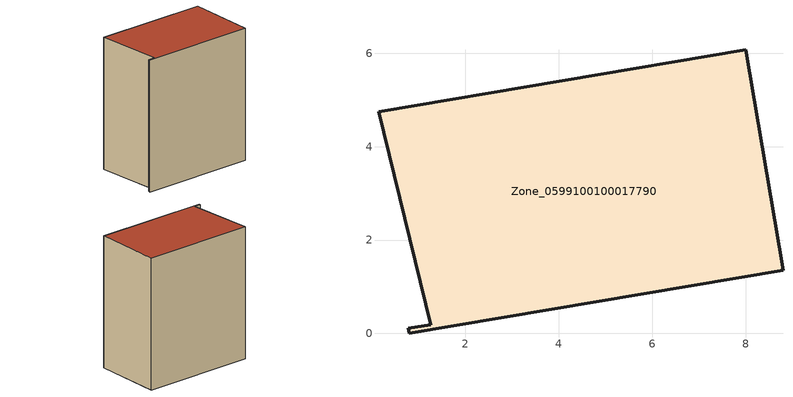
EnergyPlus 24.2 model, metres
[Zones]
Zone_0599100100017790
 floor ground (C_G): 1.26,0.19 0.14,4.75 8,6.08 8.8,1.35 0.8,0 0.78,0.12 z0
 wall outside (C_F): 0.8,0 8.8,1.35 8,6.08 0.14,4.75 1.26,0.19 0.78,0.12 0.8,0 z0:9.3
 roof outside (C_R): 1.26,0.19 0.78,0.12 0.8,0 8.8,1.35 8,6.08 0.14,4.75 z9.3
[BUILDING]
Pand.0599100100017790: North Axis=0; Terrain=City; Loads Convergence Tolerance Value=0.04; Temperature Convergence Tolerance Value=0.4; Solar Distribution=FullExterior; Maximum Number of Warmup Days=25; Minimum Number of Warmup Days=1
[Site:Location]
Rotterdam.The.Hague.AP_ZH_NLD Design_Conditions: Latitude=51.96; Longitude=4.45; Time Zone=1; Elevation=-4.5
[SITE:GROUNDTEMPERATURE:BUILDINGSURFACE]
18, 18, 18, 18, 18, 18, 18, 18, 18, 18, 18, 18
[MATERIAL] Thermal Absorptance=0.9; Solar Absorptance=0.7; Visible Absorptance=0.7
Name | Roughness | Thickness | Conductivity | Density | Specific Heat
G.TI.2015-2018 | MediumSmooth | 0.15 | 0.0428571 | 540 | 1210
F.TI.2015-2018 | Rough | 0.3 | 0.0666667 | 1920 | 840
R.TI.2015-2018 | MediumRough | 0.2 | 0.0333333 | 1500 | 1000
[CONSTRUCTION]
C_G: G.TI.2015-2018
C_F: F.TI.2015-2018
C_R: R.TI.2015-2018
[ZONE]
Zone_0599100100017790: Type=1; Multiplier=1; Ceiling Height=Autocalculate; Volume=Autocalculate; Floor Area=autocalculate; Part of Total Floor Area=Yes
[ZONEINFILTRATION:DESIGNFLOWRATE]
Infil_Zone_0599100100017790: Zone or ZoneList or Space or SpaceList=Zone_0599100100017790; Schedule=AlwaysOn; Design Flow Rate Calculation Method=Flow/Area; Flow Rate per Floor Area=0.0015; Constant Term Coefficient=1; Temperature Term Coefficient=0; Velocity Term Coefficient=0; Velocity Squared Term Coefficient=0
[HVACTEMPLATE:ZONE:IDEALLOADSAIRSYSTEM]
Zone_0599100100017790: Maximum Heating Supply Air Temperature=50; Minimum Cooling Supply Air Temperature=13; Maximum Heating Supply Air Humidity Ratio=0.0156; Minimum Cooling Supply Air Humidity Ratio=0.0077; Heating Limit=NoLimit; Cooling Limit=NoLimit; Dehumidification Control Type=ConstantSensibleHeatRatio; Cooling Sensible Heat Ratio=0.7; Dehumidification Setpoint=60; Humidification Control Type=None; Humidification Setpoint=30; Outdoor Air Method=None; Outdoor Air Flow Rate per Person=0.00944; Outdoor Air Flow Rate per Zone Floor Area=0; Outdoor Air Flow Rate per Zone=0; Demand Controlled Ventilation Type=None; Outdoor Air Economizer Type=NoEconomizer; Heat Recovery Type=None; Sensible Heat Recovery Effectiveness=0.7; Latent Heat Recovery Effectiveness=0.65
[ZONECONTROL:THERMOSTAT]
ThermostatControl_Zone_0599100100017790: Zone or ZoneList=Zone_0599100100017790; Control Type Schedule=DualSetpointControlType; Control 1=Thermostat_Zone_0599100100017790; Temperature Difference Between Cutout And Setpoint=0
[THERMOSTATSETPOINT:DUALSETPOINT]
Thermostat_Zone_0599100100017790: Heating Setpoint Temperature Schedule=HeatingSetpoint_Zone_0599100100017790; Cooling Setpoint Temperature Schedule=CoolingSetpoint_Zone_0599100100017790
[SCHEDULE:COMPACT]
HeatingSetpoint_Zone_0599100100017790: Through: 12/31, For: AllDays, Until: 24:00, 21
CoolingSetpoint_Zone_0599100100017790: Through: 12/31, For: AllDays, Until: 24:00, 24
DualSetpointControlType: Through: 12/31, For: AllDays, Until: 24:00, 4
AlwaysOn: Through: 12/31, For: AllDays, Until: 24:00, 1
